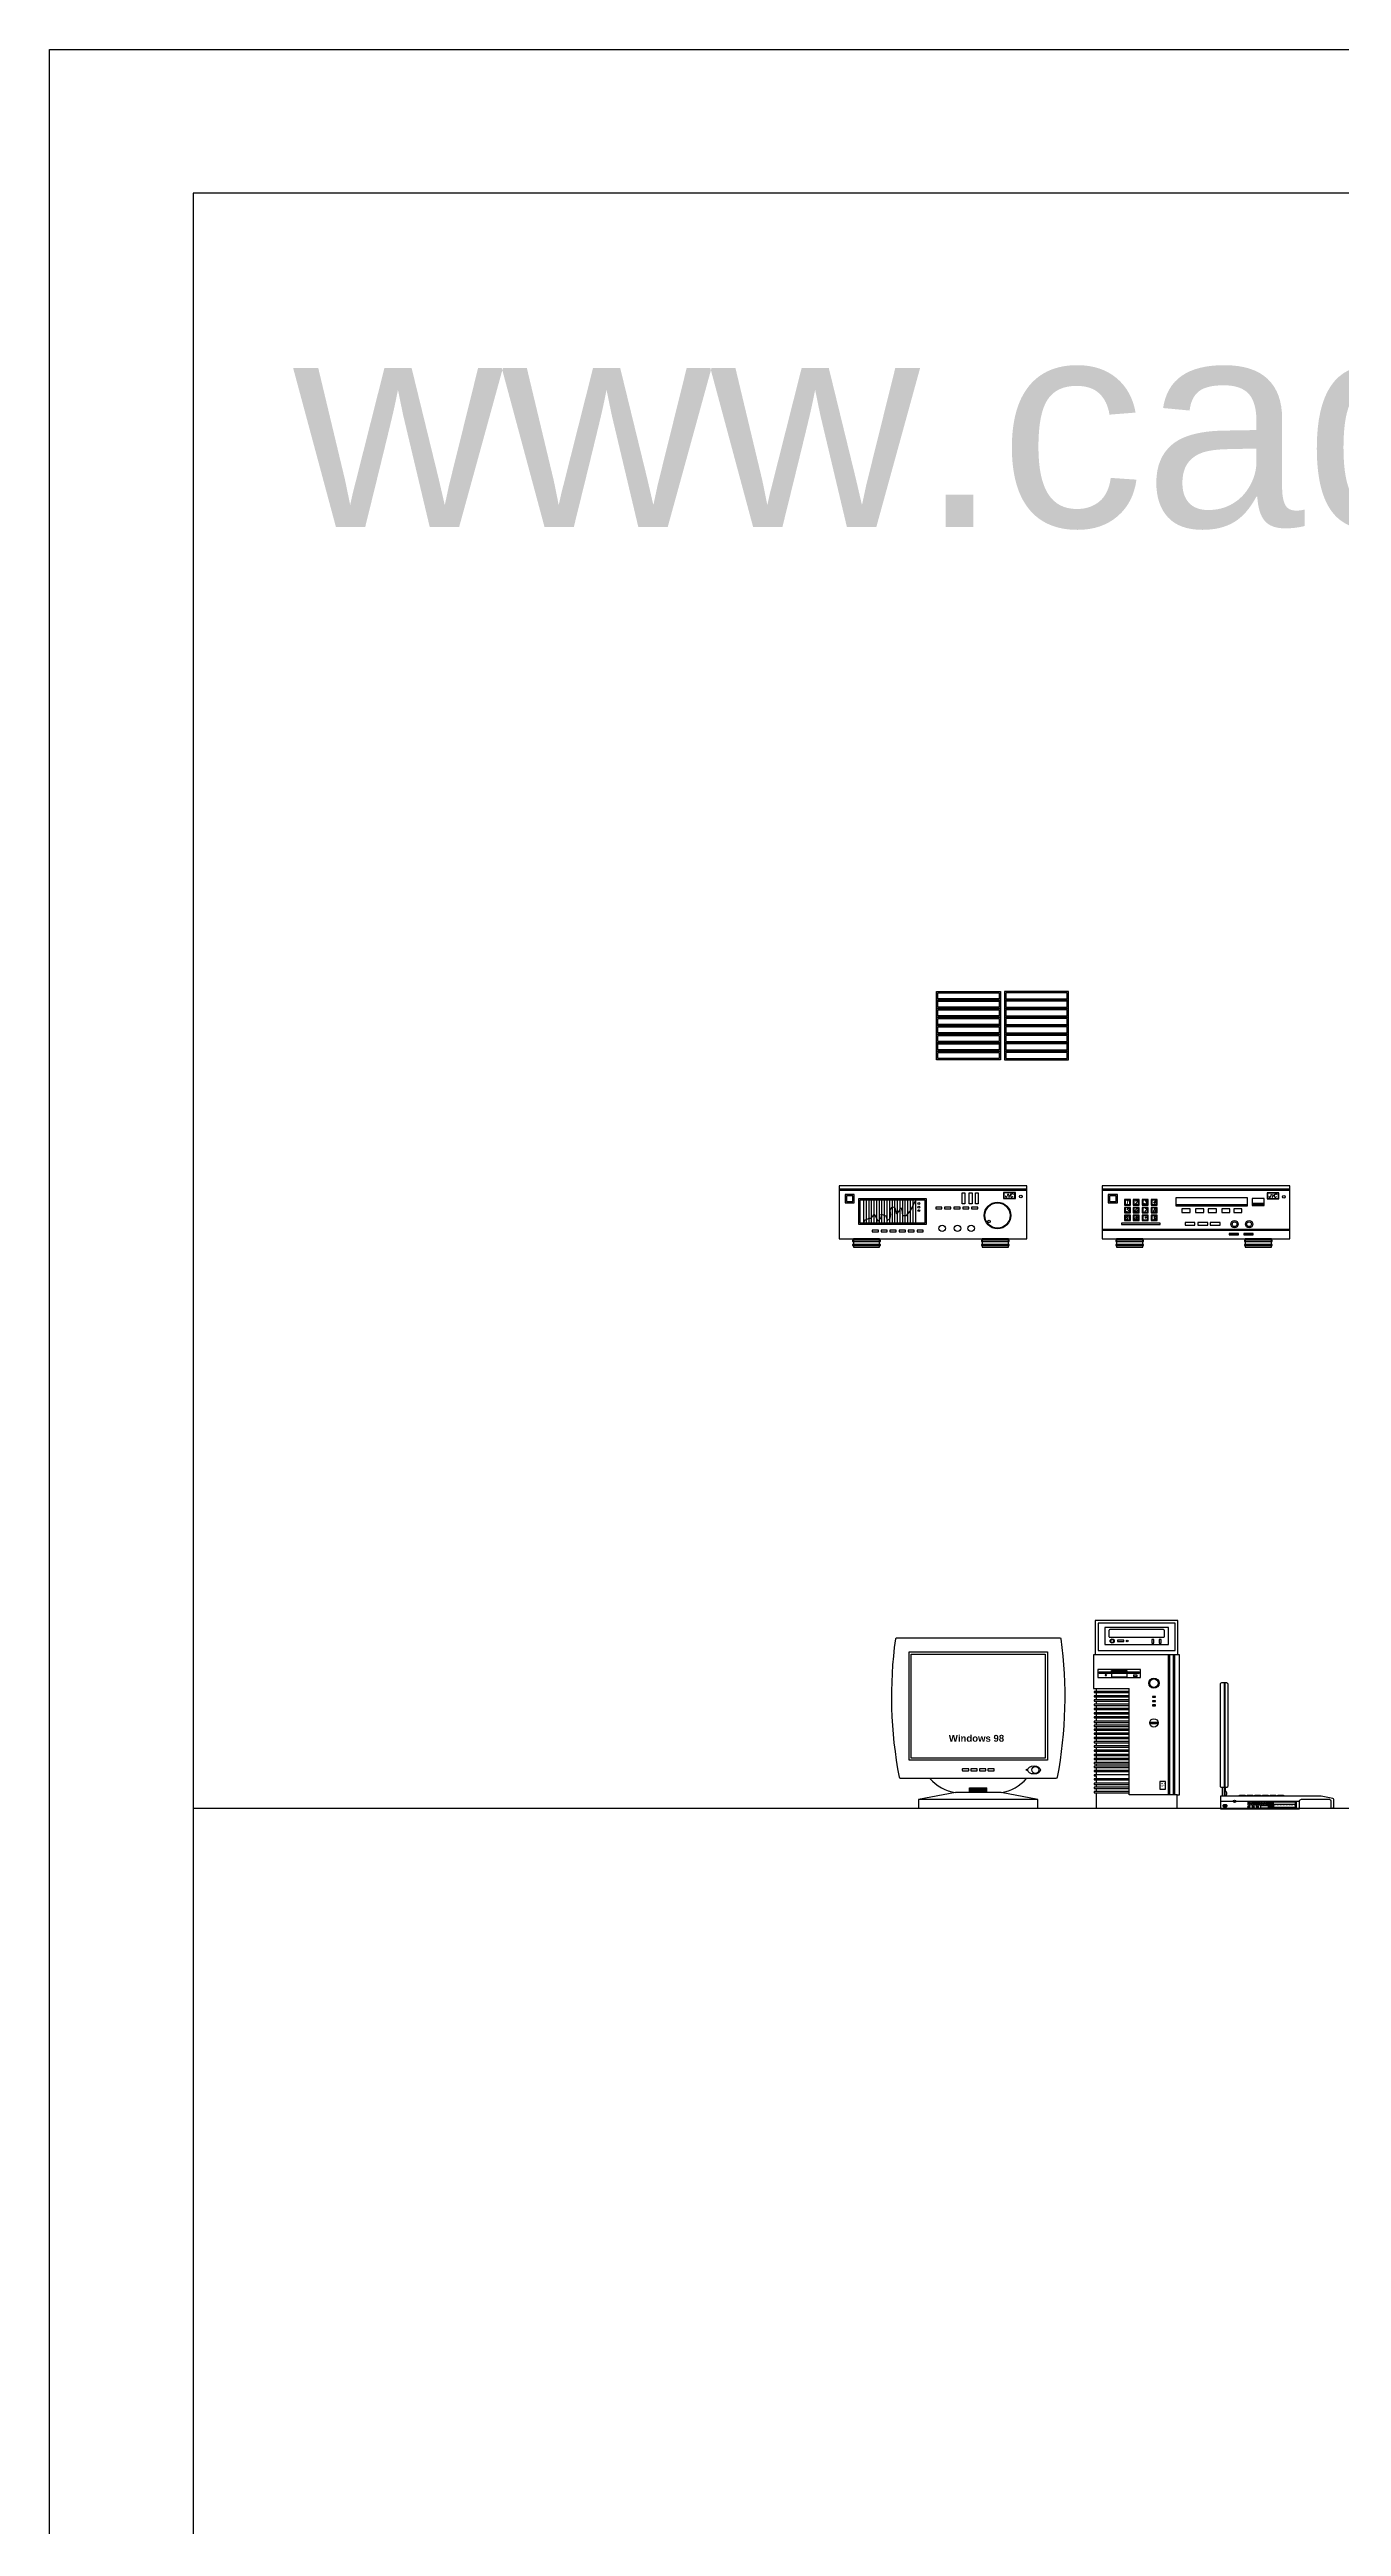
# Model space of a CAD drawing. Header units: inches. Extents: x 11.8 to 54.3, y 10.8 to 35.6.
# Drawn here: x 11.78 to 14.81, y 29.81 to 35.62 of the extents above; entities that cross this region are included whole.
import ezdxf
from ezdxf.enums import TextEntityAlignment as Align

# ---------------------------------------------------------------- set-up
doc = ezdxf.new("R2010")
doc.units = ezdxf.units.IN
doc.header["$MEASUREMENT"] = 0
for name, color, linetype in [('02', 2, 'Continuous'), ('1', 1, 'Continuous'), ('8', 8, 'Continuous'), ('kadrbm', 4, 'Continuous')]:
    doc.layers.add(name, color=color, linetype=linetype)
doc.styles.add('bmmm', font='swissel.ttf')
doc.styles.add('HT', font='swisseb.ttf')
doc.styles.add('SCRIPTC', font='scriptc_.ttf')
doc.styles.add('STYLE4', font='dutcheb.ttf')
pattern_1 = [(45, (-42.8725412, 33.9283161), (-0.000883883476, 0.000883883476), [])]

# ---------------------------------------------------------------- blocks, each defined once
blk = doc.blocks.new('kadrbm')
at = {"layer": 'kadrbm', "color": 4}
blk.add_lwpolyline([(0, 0), (0, 24.7972), (21, 24.7972), (21, 0), (0, 0)], close=True, dxfattribs=at)
blk.add_lwpolyline([(20.6631, 0.3257), (20.6631, 24.4603), (0.3369, 24.4603), (0.3369, 0.3257), (20.6631, 0.3257)], dxfattribs=at)
at = {"layer": 'kadrbm', "color": 211, "true_color": 0xf674fb, "style": 'bmmm'}
blk.add_text('www.cad-libraries.blogspot.com', height=0.485134, dxfattribs=at).set_placement((0.5726, 23.6772))

msp = doc.modelspace()

# ---------------------------------------------------------------- hatches: boundary and pattern name
at = {"layer": '8'}
h = msp.add_hatch(dxfattribs=at)
h.set_pattern_fill('ANSI31,_O', color=256, scale=0.015)
h.set_pattern_definition([(45, (-45.2951718, 33.4938913), (-0.001325825215, 0.001325825215), [])])
h.paths.add_polyline_path([(14.2701, 31.8212), (14.2701, 31.8177), (14.2407, 31.8177), (14.2407, 31.8137), (14.3347, 31.8137), (14.3347, 31.8177), (14.3054, 31.8177), (14.3054, 31.8212)])
h = msp.add_hatch(dxfattribs=at)
h.set_pattern_fill('ANSI31,_O', color=256, scale=0.015)
h.set_pattern_definition([(45, (-44.5869675, 33.4945814), (-0.001325825215, 0.001325825215), [])])
h.paths.add_polyline_path([(13.9775, 31.535), (13.9775, 31.5456), (13.937, 31.5456), (13.937, 31.535)])
h = msp.add_hatch(dxfattribs=at)
h.set_pattern_fill('ANSI31', color=256, scale=0.01, style=0)
h.set_pattern_definition(pattern_1)
edge = h.paths.add_edge_path()
edge.add_line((14.5332, 31.5014), (14.5388, 31.5014))
edge.add_arc((14.5388, 31.5034), 0.002, 270, 360)
edge.add_line((14.5408, 31.5034), (14.5408, 31.504))
edge.add_arc((14.5388, 31.504), 0.002, 0, 90)
edge.add_line((14.5388, 31.506), (14.5332, 31.506))
edge.add_arc((14.5332, 31.504), 0.002, 90, 180)
edge.add_line((14.5312, 31.504), (14.5312, 31.5034))
edge.add_arc((14.5332, 31.5034), 0.002, 180, 270)
h = msp.add_hatch(dxfattribs=at)
h.set_pattern_fill('ANSI31', color=256, scale=0.01, style=0)
h.set_pattern_definition(pattern_1)
h.paths.add_polyline_path([(14.557, 31.514, 1), (14.56, 31.514, 1)])
h = msp.add_hatch(dxfattribs=at)
h.set_pattern_fill('ANSI31', color=256, scale=0.01, style=0)
h.set_pattern_definition(pattern_1)
h.paths.add_polyline_path([(14.5936, 31.5008, 1), (14.5906, 31.5008, 1)])
h = msp.add_hatch(dxfattribs=at)
h.set_pattern_fill('ANSI31', color=256, scale=0.01, style=0)
h.set_pattern_definition(pattern_1)
h.paths.add_polyline_path([(14.6036, 31.5008, 1), (14.6006, 31.5008, 1)])
h = msp.add_hatch(dxfattribs=at)
h.set_pattern_fill('ANSI31', color=256, scale=0.01, style=0)
h.set_pattern_definition(pattern_1)
h.paths.add_polyline_path([(14.6136, 31.5008, 1), (14.6106, 31.5008, 1)])
h = msp.add_hatch(dxfattribs=at)
h.set_pattern_fill('ANSI31', color=256, scale=0.01, style=0)
h.set_pattern_definition(pattern_1)
h.paths.add_polyline_path([(14.6478, 31.4994), (14.703, 31.4994), (14.703, 31.5138), (14.6478, 31.5138)])
h.paths.add_polyline_path([(14.6497, 31.5053, 0.436572), (14.6507, 31.5063), (14.7001, 31.5063, 0.436572), (14.7011, 31.5053), (14.7011, 31.5014, 0.436572), (14.7001, 31.5004), (14.6507, 31.5004, 0.436572), (14.6497, 31.5014)], flags=16)
h.paths.add_polyline_path([(14.6497, 31.5079), (14.6497, 31.5118, 0.436572), (14.6507, 31.5128), (14.7001, 31.5128, 0.436572), (14.7011, 31.5118), (14.7011, 31.5079, 0.436572), (14.7001, 31.5069), (14.6507, 31.5069, 0.436572)], flags=16)

# ---------------------------------------------------------------- linework, layer by layer
at = {"layer": '02'}
for p, q in [((13.6304, 32.9508), (14.0712, 32.9508)), ((13.6305, 32.9577), (13.6305, 32.8341)), ((14.071, 32.9577), (13.6305, 32.9577)), ((14.071, 32.8341), (14.071, 32.9577)), ((14.2476, 32.9508), (14.6884, 32.9508)), ((14.6883, 32.9577), (14.2477, 32.9577)), ((14.2477, 32.9577), (14.2477, 32.8341)), ((14.6883, 32.8341), (14.6883, 32.9577)), ((13.6304, 32.9476), (14.0712, 32.9476)), ((13.6663, 32.9374), (13.6447, 32.9374)), ((13.6447, 32.9374), (13.6447, 32.918)), ((13.6447, 32.918), (13.6663, 32.918)), ((13.6632, 32.9344), (13.6477, 32.9344)), ((13.6477, 32.9344), (13.6477, 32.921)), ((13.6477, 32.921), (13.6632, 32.921)), ((13.6632, 32.921), (13.6632, 32.9344)), ((13.6663, 32.918), (13.6663, 32.9374)), ((13.6761, 32.9276), (13.6761, 32.8685)), ((13.836, 32.9276), (13.6761, 32.9276)), ((13.6792, 32.9245), (13.6792, 32.8715)), ((13.833, 32.9245), (13.6792, 32.9245)), ((13.688, 32.9245), (13.688, 32.8715)), ((13.6941, 32.9245), (13.6941, 32.8715)), ((13.7001, 32.9245), (13.7001, 32.8715)), ((13.7061, 32.8821), (13.7132, 32.8905)), ((13.7062, 32.9245), (13.7062, 32.8715)), ((13.7123, 32.9245), (13.7123, 32.8715)), ((13.7132, 32.8905), (13.7168, 32.8852)), ((13.7184, 32.9245), (13.7184, 32.8715)), ((13.7245, 32.9245), (13.7245, 32.8715)), ((13.7301, 32.8869), (13.7296, 32.8918)), ((13.7296, 32.8918), (13.7407, 32.8878)), ((13.7305, 32.9245), (13.7305, 32.8715)), ((13.7366, 32.9245), (13.7366, 32.8715)), ((13.7427, 32.9245), (13.7427, 32.8715)), ((13.7488, 32.9245), (13.7488, 32.8715)), ((13.7505, 32.8998), (13.7536, 32.9069)), ((13.7523, 32.8909), (13.7505, 32.8998)), ((13.7505, 32.8825), (13.7523, 32.8909)), ((13.7536, 32.9069), (13.7589, 32.9091)), ((13.7549, 32.9245), (13.7549, 32.8715)), ((13.7589, 32.9091), (13.7625, 32.9038)), ((13.7609, 32.9245), (13.7609, 32.8715)), ((13.7625, 32.9038), (13.7647, 32.8936)), ((13.7647, 32.8936), (13.7665, 32.8927)), ((13.7665, 32.8927), (13.7718, 32.8989)), ((13.767, 32.9245), (13.767, 32.8715)), ((13.7718, 32.8989), (13.7753, 32.9069)), ((13.7731, 32.9245), (13.7731, 32.8715)), ((13.7753, 32.9069), (13.7776, 32.9011)), ((13.7776, 32.9011), (13.7793, 32.8887)), ((13.7792, 32.9245), (13.7792, 32.8715)), ((13.7853, 32.9245), (13.7853, 32.8715)), ((13.7891, 32.8883), (13.7971, 32.8989)), ((13.7913, 32.9245), (13.7913, 32.8715)), ((13.7971, 32.8989), (13.802, 32.9073)), ((13.7974, 32.9245), (13.7974, 32.8715)), ((13.802, 32.9073), (13.8091, 32.9224)), ((13.8035, 32.9245), (13.8035, 32.8715)), ((13.8096, 32.9245), (13.8096, 32.8715)), ((13.833, 32.8715), (13.833, 32.9245)), ((13.836, 32.8685), (13.836, 32.9276)), ((13.8719, 32.908), (13.8574, 32.908)), ((13.8574, 32.908), (13.8574, 32.9044)), ((13.8574, 32.9044), (13.8719, 32.9044)), ((13.8719, 32.9044), (13.8719, 32.908)), ((13.8927, 32.908), (13.8782, 32.908)), ((13.8782, 32.908), (13.8782, 32.9044)), ((13.8782, 32.9044), (13.8927, 32.9044)), ((13.8927, 32.9044), (13.8927, 32.908)), ((13.9145, 32.908), (13.9, 32.908)), ((13.9, 32.908), (13.9, 32.9044)), ((13.9, 32.9044), (13.9145, 32.9044)), ((13.9145, 32.9044), (13.9145, 32.908)), ((13.9192, 32.9414), (13.9258, 32.9414)), ((13.9192, 32.9159), (13.9192, 32.9414)), ((13.9258, 32.9159), (13.9192, 32.9159)), ((13.9353, 32.908), (13.9208, 32.908)), ((13.9208, 32.908), (13.9208, 32.9044)), ((13.9208, 32.9044), (13.9353, 32.9044)), ((13.9258, 32.9414), (13.9258, 32.9159)), ((13.9353, 32.9044), (13.9353, 32.908)), ((13.9362, 32.9414), (13.9428, 32.9414)), ((13.9362, 32.9159), (13.9362, 32.9414)), ((13.9428, 32.9159), (13.9362, 32.9159)), ((13.9561, 32.908), (13.9416, 32.908)), ((13.9416, 32.908), (13.9416, 32.9044)), ((13.9416, 32.9044), (13.9561, 32.9044)), ((13.9428, 32.9414), (13.9428, 32.9159)), ((13.9504, 32.9414), (13.957, 32.9414)), ((13.9504, 32.9159), (13.9504, 32.9414)), ((13.957, 32.9159), (13.9504, 32.9159)), ((13.9561, 32.9044), (13.9561, 32.908)), ((13.957, 32.9414), (13.957, 32.9159)), ((14.0442, 32.9422), (14.0166, 32.9422)), ((14.0166, 32.9422), (14.0166, 32.9281)), ((14.0166, 32.9281), (14.0442, 32.9281)), ((14.043, 32.9415), (14.0175, 32.9415)), ((14.0175, 32.9415), (14.0175, 32.929)), ((14.0175, 32.929), (14.043, 32.929)), ((14.043, 32.929), (14.043, 32.9415)), ((14.0442, 32.9281), (14.0442, 32.9422)), ((14.2476, 32.9476), (14.6884, 32.9476)), ((14.2835, 32.9374), (14.2619, 32.9374)), ((14.2619, 32.9374), (14.2619, 32.918)), ((14.2619, 32.918), (14.2835, 32.918)), ((14.2805, 32.9344), (14.2649, 32.9344)), ((14.2649, 32.9344), (14.2649, 32.921)), ((14.2649, 32.921), (14.2805, 32.921)), ((14.2805, 32.921), (14.2805, 32.9344)), ((14.2835, 32.918), (14.2835, 32.9374)), ((14.314, 32.9257), (14.3001, 32.9257)), ((14.3001, 32.9257), (14.3001, 32.9129)), ((14.3001, 32.9129), (14.314, 32.9129)), ((14.314, 32.9076), (14.3001, 32.9076)), ((14.3001, 32.9076), (14.3001, 32.8948)), ((14.3001, 32.8948), (14.314, 32.8948)), ((14.3125, 32.9242), (14.3017, 32.9242)), ((14.3017, 32.9242), (14.3017, 32.9144)), ((14.3017, 32.9144), (14.3125, 32.9144)), ((14.3125, 32.9061), (14.3017, 32.9061)), ((14.3017, 32.9061), (14.3017, 32.8963)), ((14.3017, 32.8963), (14.3125, 32.8963)), ((14.3125, 32.9144), (14.3125, 32.9242)), ((14.3125, 32.8963), (14.3125, 32.9061)), ((14.314, 32.9129), (14.314, 32.9257)), ((14.314, 32.8948), (14.314, 32.9076)), ((14.3344, 32.9257), (14.3205, 32.9257)), ((14.3205, 32.9257), (14.3205, 32.9129)), ((14.3205, 32.9129), (14.3344, 32.9129)), ((14.3344, 32.9076), (14.3205, 32.9076)), ((14.3205, 32.9076), (14.3205, 32.8948)), ((14.3205, 32.8948), (14.3344, 32.8948)), ((14.3328, 32.9242), (14.322, 32.9242)), ((14.322, 32.9242), (14.322, 32.9144)), ((14.322, 32.9144), (14.3328, 32.9144)), ((14.3328, 32.9061), (14.322, 32.9061)), ((14.322, 32.9061), (14.322, 32.8963)), ((14.322, 32.8963), (14.3328, 32.8963)), ((14.3328, 32.9144), (14.3328, 32.9242)), ((14.3328, 32.8963), (14.3328, 32.9061)), ((14.3344, 32.9129), (14.3344, 32.9257)), ((14.3344, 32.8948), (14.3344, 32.9076)), ((14.3557, 32.9257), (14.3418, 32.9257)), ((14.3418, 32.9257), (14.3418, 32.9129)), ((14.3418, 32.9129), (14.3557, 32.9129)), ((14.3418, 32.9076), (14.3418, 32.8948)), ((14.3557, 32.9076), (14.3418, 32.9076)), ((14.3418, 32.8948), (14.3557, 32.8948)), ((14.3542, 32.9242), (14.3434, 32.9242)), ((14.3434, 32.9242), (14.3434, 32.9144)), ((14.3434, 32.9144), (14.3542, 32.9144)), ((14.3434, 32.9061), (14.3434, 32.8963)), ((14.3542, 32.9061), (14.3434, 32.9061)), ((14.3434, 32.8963), (14.3542, 32.8963)), ((14.3542, 32.9144), (14.3542, 32.9242)), ((14.3542, 32.8963), (14.3542, 32.9061)), ((14.3557, 32.9129), (14.3557, 32.9257)), ((14.3557, 32.8948), (14.3557, 32.9076)), ((14.3771, 32.9257), (14.3632, 32.9257)), ((14.3632, 32.9257), (14.3632, 32.9129)), ((14.3632, 32.9129), (14.3771, 32.9129)), ((14.3771, 32.9076), (14.3632, 32.9076)), ((14.3632, 32.9076), (14.3632, 32.8948)), ((14.3632, 32.8948), (14.3771, 32.8948)), ((14.3756, 32.9242), (14.3647, 32.9242)), ((14.3647, 32.9242), (14.3647, 32.9144)), ((14.3647, 32.9144), (14.3756, 32.9144)), ((14.3756, 32.9061), (14.3647, 32.9061)), ((14.3647, 32.9061), (14.3647, 32.8963)), ((14.3647, 32.8963), (14.3756, 32.8963)), ((14.3756, 32.9144), (14.3756, 32.9242)), ((14.3756, 32.8963), (14.3756, 32.9061)), ((14.3771, 32.9129), (14.3771, 32.9257)), ((14.3771, 32.8948), (14.3771, 32.9076)), ((14.5891, 32.9302), (14.421, 32.9302)), ((14.421, 32.9302), (14.421, 32.9109)), ((14.421, 32.9141), (14.5891, 32.9141)), ((14.421, 32.9109), (14.5891, 32.9109)), ((14.4544, 32.904), (14.4351, 32.904)), ((14.4351, 32.904), (14.4351, 32.8953)), ((14.4351, 32.8953), (14.4544, 32.8953)), ((14.4544, 32.8953), (14.4544, 32.904)), ((14.4861, 32.904), (14.4668, 32.904)), ((14.4668, 32.904), (14.4668, 32.8953)), ((14.4668, 32.8953), (14.4861, 32.8953)), ((14.4861, 32.8953), (14.4861, 32.904)), ((14.516, 32.904), (14.4967, 32.904)), ((14.4967, 32.904), (14.4967, 32.8953)), ((14.4967, 32.8953), (14.516, 32.8953)), ((14.516, 32.8953), (14.516, 32.904)), ((14.5477, 32.904), (14.5283, 32.904)), ((14.5283, 32.904), (14.5283, 32.8953)), ((14.5283, 32.8953), (14.5477, 32.8953)), ((14.5477, 32.8953), (14.5477, 32.904)), ((14.5758, 32.904), (14.5565, 32.904)), ((14.5565, 32.904), (14.5565, 32.8953)), ((14.5565, 32.8953), (14.5758, 32.8953)), ((14.5758, 32.8953), (14.5758, 32.904)), ((14.5891, 32.9109), (14.5891, 32.9302)), ((14.6276, 32.928), (14.5998, 32.928)), ((14.5998, 32.928), (14.5998, 32.912)), ((14.5998, 32.9174), (14.6276, 32.9174)), ((14.5998, 32.9152), (14.6276, 32.9152)), ((14.5998, 32.912), (14.6276, 32.912)), ((14.6276, 32.912), (14.6276, 32.928)), ((14.6624, 32.9415), (14.6349, 32.9415)), ((14.6349, 32.9415), (14.6349, 32.9273)), ((14.6349, 32.9273), (14.6624, 32.9273)), ((14.6613, 32.9408), (14.6358, 32.9408)), ((14.6358, 32.9408), (14.6358, 32.9282)), ((14.6358, 32.9282), (14.6613, 32.9282)), ((14.6613, 32.9282), (14.6613, 32.9408)), ((14.6624, 32.9273), (14.6624, 32.9415)), ((13.6305, 32.8341), (14.071, 32.8341)), ((13.7258, 32.8341), (13.6644, 32.8341)), ((13.6644, 32.8341), (13.6644, 32.8142)), ((13.6761, 32.8685), (13.836, 32.8685)), ((13.6792, 32.8715), (13.833, 32.8715)), ((13.688, 32.8715), (13.6919, 32.8785)), ((13.6919, 32.8785), (13.7017, 32.8825)), ((13.7017, 32.8825), (13.7061, 32.8821)), ((13.7229, 32.8537), (13.7084, 32.8537)), ((13.7084, 32.8537), (13.7084, 32.85)), ((13.7084, 32.85), (13.7229, 32.85)), ((13.7168, 32.8852), (13.7212, 32.8754)), ((13.7212, 32.8754), (13.7283, 32.8821)), ((13.7229, 32.85), (13.7229, 32.8537)), ((13.7258, 32.8142), (13.7258, 32.8341)), ((13.7283, 32.8821), (13.7301, 32.8869)), ((13.7437, 32.8537), (13.7293, 32.8537)), ((13.7293, 32.8537), (13.7293, 32.85)), ((13.7293, 32.85), (13.7437, 32.85)), ((13.7407, 32.8878), (13.743, 32.8803)), ((13.7425, 32.8754), (13.7505, 32.8825)), ((13.743, 32.8803), (13.7425, 32.8754)), ((13.7437, 32.85), (13.7437, 32.8537)), ((13.7646, 32.8537), (13.7501, 32.8537)), ((13.7501, 32.8537), (13.7501, 32.85)), ((13.7501, 32.85), (13.7646, 32.85)), ((13.7646, 32.85), (13.7646, 32.8537)), ((13.7863, 32.8537), (13.7718, 32.8537)), ((13.7718, 32.8537), (13.7718, 32.85)), ((13.7718, 32.85), (13.7863, 32.85)), ((13.7793, 32.8887), (13.7891, 32.8883)), ((13.7863, 32.85), (13.7863, 32.8537)), ((13.8071, 32.8537), (13.7927, 32.8537)), ((13.7927, 32.8537), (13.7927, 32.85)), ((13.7927, 32.85), (13.8071, 32.85)), ((13.8071, 32.85), (13.8071, 32.8537)), ((13.828, 32.8537), (13.8135, 32.8537)), ((13.8135, 32.8537), (13.8135, 32.85)), ((13.8135, 32.85), (13.828, 32.85)), ((13.828, 32.85), (13.828, 32.8537)), ((14.0278, 32.8341), (13.9664, 32.8341)), ((13.9664, 32.8341), (13.9664, 32.8142)), ((14.0278, 32.8142), (14.0278, 32.8341)), ((14.2474, 32.8562), (14.6882, 32.8562)), ((14.2474, 32.8538), (14.6882, 32.8538)), ((14.2477, 32.8341), (14.6883, 32.8341)), ((14.2816, 32.8341), (14.2816, 32.8142)), ((14.343, 32.8341), (14.2816, 32.8341)), ((14.2932, 32.8704), (14.2932, 32.8672)), ((14.3839, 32.8704), (14.2932, 32.8704)), ((14.2932, 32.8672), (14.3839, 32.8672)), ((14.314, 32.8894), (14.3001, 32.8894)), ((14.3001, 32.8894), (14.3001, 32.8766)), ((14.3001, 32.8766), (14.314, 32.8766)), ((14.3125, 32.8879), (14.3017, 32.8879)), ((14.3017, 32.8879), (14.3017, 32.8781)), ((14.3017, 32.8781), (14.3125, 32.8781)), ((14.3125, 32.8781), (14.3125, 32.8879)), ((14.314, 32.8766), (14.314, 32.8894)), ((14.3344, 32.8894), (14.3205, 32.8894)), ((14.3205, 32.8894), (14.3205, 32.8766)), ((14.3205, 32.8766), (14.3344, 32.8766)), ((14.3328, 32.8879), (14.322, 32.8879)), ((14.322, 32.8879), (14.322, 32.8781)), ((14.322, 32.8781), (14.3328, 32.8781)), ((14.3328, 32.8781), (14.3328, 32.8879)), ((14.3344, 32.8766), (14.3344, 32.8894)), ((14.3418, 32.8894), (14.3418, 32.8766)), ((14.3557, 32.8894), (14.3418, 32.8894)), ((14.3418, 32.8766), (14.3557, 32.8766)), ((14.343, 32.8142), (14.343, 32.8341)), ((14.3434, 32.8879), (14.3434, 32.8781)), ((14.3542, 32.8879), (14.3434, 32.8879)), ((14.3434, 32.8781), (14.3542, 32.8781)), ((14.3542, 32.8781), (14.3542, 32.8879)), ((14.3557, 32.8766), (14.3557, 32.8894)), ((14.3771, 32.8894), (14.3632, 32.8894)), ((14.3632, 32.8894), (14.3632, 32.8766)), ((14.3632, 32.8766), (14.3771, 32.8766)), ((14.3756, 32.8879), (14.3647, 32.8879)), ((14.3647, 32.8879), (14.3647, 32.8781)), ((14.3647, 32.8781), (14.3756, 32.8781)), ((14.3756, 32.8781), (14.3756, 32.8879)), ((14.3771, 32.8766), (14.3771, 32.8894)), ((14.3839, 32.8672), (14.3839, 32.8704)), ((14.4654, 32.8717), (14.4424, 32.8717)), ((14.4424, 32.8717), (14.4424, 32.8657)), ((14.4424, 32.8657), (14.4654, 32.8657)), ((14.4654, 32.8657), (14.4654, 32.8717)), ((14.4956, 32.8717), (14.4726, 32.8717)), ((14.4726, 32.8717), (14.4726, 32.8657)), ((14.4726, 32.8657), (14.4956, 32.8657)), ((14.4956, 32.8657), (14.4956, 32.8717)), ((14.5245, 32.8717), (14.5016, 32.8717)), ((14.5016, 32.8717), (14.5016, 32.8657)), ((14.5016, 32.8657), (14.5245, 32.8657)), ((14.5245, 32.8657), (14.5245, 32.8717)), ((14.5677, 32.8462), (14.546, 32.8462)), ((14.546, 32.8462), (14.546, 32.8431)), ((14.546, 32.8431), (14.5677, 32.8431)), ((14.5478, 32.8462), (14.5478, 32.8431)), ((14.5506, 32.8462), (14.5506, 32.8431)), ((14.5534, 32.8462), (14.5534, 32.8431)), ((14.5558, 32.8462), (14.5558, 32.8431)), ((14.5586, 32.8462), (14.5586, 32.8431)), ((14.5614, 32.8462), (14.5614, 32.8431)), ((14.5639, 32.8462), (14.5639, 32.8431)), ((14.566, 32.8462), (14.566, 32.8431)), ((14.5677, 32.8431), (14.5677, 32.8462)), ((14.6021, 32.8462), (14.5803, 32.8462)), ((14.5803, 32.8462), (14.5803, 32.8431)), ((14.5803, 32.8431), (14.6021, 32.8431)), ((14.5821, 32.8462), (14.5821, 32.8431)), ((14.5836, 32.8341), (14.5836, 32.8142)), ((14.645, 32.8341), (14.5836, 32.8341)), ((14.5849, 32.8462), (14.5849, 32.8431)), ((14.5877, 32.8462), (14.5877, 32.8431)), ((14.5902, 32.8462), (14.5902, 32.8431)), ((14.593, 32.8462), (14.593, 32.8431)), ((14.5958, 32.8462), (14.5958, 32.8431)), ((14.5982, 32.8462), (14.5982, 32.8431)), ((14.6003, 32.8462), (14.6003, 32.8431)), ((14.6021, 32.8431), (14.6021, 32.8462)), ((14.645, 32.8142), (14.645, 32.8341)), ((13.6625, 32.8303), (13.6625, 32.8274)), ((13.7276, 32.8303), (13.6625, 32.8303)), ((13.6625, 32.8274), (13.7276, 32.8274)), ((13.6625, 32.8208), (13.6625, 32.818)), ((13.7276, 32.8208), (13.6625, 32.8208)), ((13.6625, 32.818), (13.7276, 32.818)), ((13.6644, 32.8142), (13.7258, 32.8142)), ((13.7276, 32.8274), (13.7276, 32.8303)), ((13.7276, 32.818), (13.7276, 32.8208)), ((14.0297, 32.8303), (13.9645, 32.8303)), ((13.9645, 32.8303), (13.9645, 32.8274)), ((13.9645, 32.8274), (14.0297, 32.8274)), ((14.0297, 32.8208), (13.9645, 32.8208)), ((13.9645, 32.8208), (13.9645, 32.818)), ((13.9645, 32.818), (14.0297, 32.818)), ((13.9664, 32.8142), (14.0278, 32.8142)), ((14.0297, 32.8274), (14.0297, 32.8303)), ((14.0297, 32.818), (14.0297, 32.8208)), ((14.3449, 32.8303), (14.2797, 32.8303)), ((14.2797, 32.8303), (14.2797, 32.8274)), ((14.2797, 32.8274), (14.3449, 32.8274)), ((14.3449, 32.8208), (14.2797, 32.8208)), ((14.2797, 32.8208), (14.2797, 32.818)), ((14.2797, 32.818), (14.3449, 32.818)), ((14.2816, 32.8142), (14.343, 32.8142)), ((14.3449, 32.8274), (14.3449, 32.8303)), ((14.3449, 32.818), (14.3449, 32.8208)), ((14.6469, 32.8303), (14.5817, 32.8303)), ((14.5817, 32.8303), (14.5817, 32.8274)), ((14.5817, 32.8274), (14.6469, 32.8274)), ((14.6469, 32.8208), (14.5817, 32.8208)), ((14.5817, 32.8208), (14.5817, 32.818)), ((14.5817, 32.818), (14.6469, 32.818)), ((14.5836, 32.8142), (14.645, 32.8142)), ((14.6469, 32.8274), (14.6469, 32.8303)), ((14.6469, 32.818), (14.6469, 32.8208)), ((14.2538, 31.9219), (14.2538, 31.8819)), ((14.4038, 31.9219), (14.2538, 31.9219)), ((14.4038, 31.8819), (14.4038, 31.9219)), ((14.425, 31.8575), (14.2318, 31.8575)), ((14.2538, 31.8819), (14.4038, 31.8819)), ((14.3377, 31.8232), (14.2377, 31.8232)), ((14.2377, 31.8232), (14.2377, 31.8043)), ((14.2377, 31.8043), (14.3377, 31.8043)), ((14.2701, 31.8137), (14.2701, 31.8057)), ((14.3054, 31.8057), (14.2701, 31.8057)), ((14.3054, 31.8137), (14.3054, 31.8057)), ((14.3377, 31.8043), (14.3377, 31.8232)), ((14.5344, 31.7925), (14.5344, 31.5465)), ((14.5354, 31.7925), (14.5354, 31.5465)), ((14.0973, 31.5183), (13.8173, 31.5183)), ((14.0107, 31.535), (13.9038, 31.535)), ((13.937, 31.5456), (13.9775, 31.5456)), ((13.937, 31.535), (13.937, 31.5456)), ((13.9775, 31.535), (13.9775, 31.5456)), ((14.2458, 31.498), (14.2458, 31.498)), ((14.3057, 31.498), (14.3058, 31.498)), ((14.5555, 31.5138), (14.5254, 31.5138)), ((14.5294, 31.5465), (14.5294, 31.5265)), ((14.5344, 31.5465), (14.5344, 31.5265)), ((14.5354, 31.5465), (14.5354, 31.5265)), ((14.7106, 31.5138), (14.5615, 31.5138)), ((14.6373, 31.5101), (14.5893, 31.5101)), ((14.6373, 31.5091), (14.5893, 31.5091)), ((14.5933, 31.5101), (14.5933, 31.5138)), ((14.5933, 31.5091), (14.5933, 31.5055)), ((14.5938, 31.5101), (14.5938, 31.5138)), ((14.5938, 31.5091), (14.5938, 31.5055)), ((14.5973, 31.5101), (14.5973, 31.5138)), ((14.5973, 31.5091), (14.5973, 31.5055)), ((14.5978, 31.5101), (14.5978, 31.5138)), ((14.5978, 31.5091), (14.5978, 31.5055)), ((14.6013, 31.5101), (14.6013, 31.5138)), ((14.6013, 31.5091), (14.6013, 31.5055)), ((14.6018, 31.5101), (14.6018, 31.5138)), ((14.6018, 31.5091), (14.6018, 31.5055)), ((14.6053, 31.5101), (14.6053, 31.5138)), ((14.6053, 31.5091), (14.6053, 31.5055)), ((14.6058, 31.5101), (14.6058, 31.5138)), ((14.6058, 31.5091), (14.6058, 31.5055)), ((14.6093, 31.5101), (14.6093, 31.5138)), ((14.6093, 31.5101), (14.6093, 31.5138)), ((14.6093, 31.5091), (14.6093, 31.5055)), ((14.6093, 31.5091), (14.6093, 31.5055)), ((14.6098, 31.5101), (14.6098, 31.5138)), ((14.6098, 31.5101), (14.6098, 31.5138)), ((14.6098, 31.5091), (14.6098, 31.5055)), ((14.6098, 31.5091), (14.6098, 31.5055)), ((14.6133, 31.5101), (14.6133, 31.5138)), ((14.6133, 31.5091), (14.6133, 31.5055)), ((14.6138, 31.5101), (14.6138, 31.5138)), ((14.6138, 31.5091), (14.6138, 31.5055)), ((14.6173, 31.5101), (14.6173, 31.5138)), ((14.6173, 31.5091), (14.6173, 31.5055)), ((14.6178, 31.5101), (14.6178, 31.5138)), ((14.6178, 31.5091), (14.6178, 31.5055)), ((14.6213, 31.5101), (14.6213, 31.5138)), ((14.6213, 31.5091), (14.6213, 31.5055)), ((14.6218, 31.5101), (14.6218, 31.5138)), ((14.6218, 31.5091), (14.6218, 31.5055)), ((14.6253, 31.5101), (14.6253, 31.5138)), ((14.6253, 31.5091), (14.6253, 31.5055)), ((14.6258, 31.5101), (14.6258, 31.5138)), ((14.6258, 31.5091), (14.6258, 31.5055)), ((14.6293, 31.5101), (14.6293, 31.5138)), ((14.6293, 31.5091), (14.6293, 31.5055)), ((14.6298, 31.5101), (14.6298, 31.5138)), ((14.6298, 31.5091), (14.6298, 31.5055)), ((14.6333, 31.5101), (14.6333, 31.5138)), ((14.6333, 31.5091), (14.6333, 31.5055)), ((14.6338, 31.5101), (14.6338, 31.5138)), ((14.6338, 31.5091), (14.6338, 31.5055))]:
    msp.add_line(p, q, dxfattribs=at)
for points in [[(14.0092, 33.3939), (13.8592, 33.3939), (13.8592, 33.4139), (14.0092, 33.4139)], [(14.0186, 33.3939), (14.1686, 33.3939), (14.1686, 33.4139), (14.0186, 33.4139)], [(14.0092, 33.3739), (13.8592, 33.3739), (13.8592, 33.3939), (14.0092, 33.3939)], [(14.0092, 33.3539), (13.8592, 33.3539), (13.8592, 33.3739), (14.0092, 33.3739)], [(14.0062, 33.3969), (13.8622, 33.3969), (13.8622, 33.4109), (14.0062, 33.4109)], [(14.0062, 33.3769), (13.8622, 33.3769), (13.8622, 33.3909), (14.0062, 33.3909)], [(14.0062, 33.3569), (13.8622, 33.3569), (13.8622, 33.3709), (14.0062, 33.3709)], [(14.0186, 33.3739), (14.1686, 33.3739), (14.1686, 33.3939), (14.0186, 33.3939)], [(14.0186, 33.3539), (14.1686, 33.3539), (14.1686, 33.3739), (14.0186, 33.3739)], [(14.0216, 33.3969), (14.1656, 33.3969), (14.1656, 33.4109), (14.0216, 33.4109)], [(14.0216, 33.3769), (14.1656, 33.3769), (14.1656, 33.3909), (14.0216, 33.3909)], [(14.0216, 33.3569), (14.1656, 33.3569), (14.1656, 33.3709), (14.0216, 33.3709)], [(14.0092, 33.3339), (13.8592, 33.3339), (13.8592, 33.3539), (14.0092, 33.3539)], [(14.0092, 33.3139), (13.8592, 33.3139), (13.8592, 33.3339), (14.0092, 33.3339)], [(14.0092, 33.2939), (13.8592, 33.2939), (13.8592, 33.3139), (14.0092, 33.3139)], [(14.0062, 33.3369), (13.8622, 33.3369), (13.8622, 33.3509), (14.0062, 33.3509)], [(14.0062, 33.3169), (13.8622, 33.3169), (13.8622, 33.3309), (14.0062, 33.3309)], [(14.0062, 33.2969), (13.8622, 33.2969), (13.8622, 33.3109), (14.0062, 33.3109)], [(14.0186, 33.3339), (14.1686, 33.3339), (14.1686, 33.3539), (14.0186, 33.3539)], [(14.0186, 33.3139), (14.1686, 33.3139), (14.1686, 33.3339), (14.0186, 33.3339)], [(14.0186, 33.2939), (14.1686, 33.2939), (14.1686, 33.3139), (14.0186, 33.3139)], [(14.0216, 33.3369), (14.1656, 33.3369), (14.1656, 33.3509), (14.0216, 33.3509)], [(14.0216, 33.3169), (14.1656, 33.3169), (14.1656, 33.3309), (14.0216, 33.3309)], [(14.0216, 33.2969), (14.1656, 33.2969), (14.1656, 33.3109), (14.0216, 33.3109)], [(14.0092, 33.2739), (13.8592, 33.2739), (13.8592, 33.2939), (14.0092, 33.2939)], [(14.0092, 33.2539), (13.8592, 33.2539), (13.8592, 33.2739), (14.0092, 33.2739)], [(14.0062, 33.2769), (13.8622, 33.2769), (13.8622, 33.2909), (14.0062, 33.2909)], [(14.0062, 33.2569), (13.8622, 33.2569), (13.8622, 33.2709), (14.0062, 33.2709)], [(14.0186, 33.2739), (14.1686, 33.2739), (14.1686, 33.2939), (14.0186, 33.2939)], [(14.0186, 33.2539), (14.1686, 33.2539), (14.1686, 33.2739), (14.0186, 33.2739)], [(14.0216, 33.2769), (14.1656, 33.2769), (14.1656, 33.2909), (14.0216, 33.2909)], [(14.0216, 33.2569), (14.1656, 33.2569), (14.1656, 33.2709), (14.0216, 33.2709)], [(14.4191, 31.9319), (14.2385, 31.9319), (14.2385, 31.8681), (14.4191, 31.8681)], [(13.7951, 31.8646), (14.1194, 31.8646), (14.1194, 31.6106), (13.7951, 31.6106)], [(13.8001, 31.8596), (14.1144, 31.8596), (14.1144, 31.6156), (13.8001, 31.6156)], [(14.2835, 31.8889), (14.2985, 31.8889), (14.2985, 31.8919), (14.2835, 31.8919)], [(14.3644, 31.8849), (14.3689, 31.8849), (14.3689, 31.8938), (14.3644, 31.8938)], [(14.3816, 31.8849), (14.3861, 31.8849), (14.3861, 31.8938), (14.3816, 31.8938)], [(14.3054, 31.8177), (14.3347, 31.8177), (14.3347, 31.8137), (14.2407, 31.8137), (14.2407, 31.8177), (14.2701, 31.8177), (14.2701, 31.8212), (14.3054, 31.8212)], [(14.2551, 31.8094), (14.2581, 31.8094), (14.2581, 31.8106), (14.2551, 31.8106)], [(14.3214, 31.8067), (14.33, 31.8067), (14.33, 31.8102), (14.3214, 31.8102)], [(14.3656, 31.7581), (14.3733, 31.7581), (14.3733, 31.7602), (14.3656, 31.7602)], [(14.3656, 31.7481), (14.3733, 31.7481), (14.3733, 31.7502), (14.3656, 31.7502)], [(14.3656, 31.7381), (14.3733, 31.7381), (14.3733, 31.7402), (14.3656, 31.7402)], [(14.3963, 31.5609), (14.3831, 31.5609), (14.3831, 31.5429), (14.3963, 31.5429)], [(14.6373, 31.5138), (14.5893, 31.5138), (14.5893, 31.5055), (14.6373, 31.5055)], [(14.6372, 31.4979), (14.6205, 31.4979), (14.6205, 31.504), (14.6372, 31.504)], [(14.6455, 31.4994), (14.6396, 31.4994), (14.6396, 31.5138), (14.6455, 31.5138)], [(14.6408, 31.5072), (14.6442, 31.5072), (14.6442, 31.5124), (14.6408, 31.5124)], [(14.6408, 31.5007), (14.6442, 31.5007), (14.6442, 31.5058), (14.6408, 31.5058)], [(14.6478, 31.5138), (14.703, 31.5138), (14.703, 31.4994), (14.6478, 31.4994)]]:
    msp.add_lwpolyline(points, close=True, dxfattribs=at)
for points in [[(14.234, 31.5341), (14.234, 31.498), (14.424, 31.498), (14.424, 31.5295), (14.429, 31.5295), (14.429, 31.8575), (14.425, 31.8575), (14.425, 31.938), (14.2318, 31.938), (14.2318, 31.8575), (14.2278, 31.8575), (14.2278, 31.7787), (14.3115, 31.7787)], [(14.4026, 31.8575), (14.4026, 31.5295)], [(14.4067, 31.5295), (14.4067, 31.8575)], [(14.4141, 31.8575), (14.4141, 31.5295)], [(14.4182, 31.5295), (14.4182, 31.8575)], [(14.234, 31.7719), (14.2291, 31.7719), (14.2291, 31.7691), (14.234, 31.7691)], [(14.3115, 31.7719), (14.2291, 31.7719), (14.2291, 31.7691), (14.3115, 31.7691)], [(14.234, 31.7616), (14.2291, 31.7616), (14.2291, 31.7589), (14.234, 31.7589)], [(14.3115, 31.7616), (14.2291, 31.7616), (14.2291, 31.7589), (14.3115, 31.7589)], [(14.234, 31.752), (14.2291, 31.752), (14.2291, 31.7493), (14.234, 31.7493)], [(14.3115, 31.752), (14.2291, 31.752), (14.2291, 31.7493), (14.3115, 31.7493)], [(14.234, 31.7418), (14.2291, 31.7418), (14.2291, 31.7391), (14.234, 31.7391)], [(14.3115, 31.7418), (14.2291, 31.7418), (14.2291, 31.7391), (14.3115, 31.7391)], [(14.234, 31.7322), (14.2291, 31.7322), (14.2291, 31.7295), (14.234, 31.7295)], [(14.3115, 31.7322), (14.2291, 31.7322), (14.2291, 31.7295), (14.3115, 31.7295)], [(14.234, 31.7787), (14.234, 31.7719)], [(14.234, 31.7691), (14.234, 31.7616)], [(14.234, 31.7589), (14.234, 31.752)], [(14.234, 31.7493), (14.234, 31.7418)], [(14.234, 31.7391), (14.234, 31.7322)], [(14.234, 31.7295), (14.234, 31.722)], [(14.424, 31.5295), (14.3115, 31.5295), (14.3115, 31.7787)], [(14.234, 31.722), (14.2291, 31.722), (14.2291, 31.7193), (14.234, 31.7193)], [(14.3115, 31.722), (14.2291, 31.722), (14.2291, 31.7193), (14.3115, 31.7193)], [(14.234, 31.7124), (14.2291, 31.7124), (14.2291, 31.7097), (14.234, 31.7097)], [(14.3115, 31.7124), (14.2291, 31.7124), (14.2291, 31.7097), (14.3115, 31.7097)], [(14.234, 31.7022), (14.2291, 31.7022), (14.2291, 31.6994), (14.234, 31.6994)], [(14.3115, 31.7022), (14.2291, 31.7022), (14.2291, 31.6994), (14.3115, 31.6994)], [(14.234, 31.6926), (14.2291, 31.6926), (14.2291, 31.6899), (14.234, 31.6899)], [(14.3115, 31.6926), (14.2291, 31.6926), (14.2291, 31.6899), (14.3115, 31.6899)], [(14.234, 31.6837), (14.2291, 31.6837), (14.2291, 31.681), (14.234, 31.681)], [(14.3115, 31.6837), (14.2291, 31.6837), (14.2291, 31.681), (14.3115, 31.681)], [(14.234, 31.6742), (14.2291, 31.6742), (14.2291, 31.6714), (14.234, 31.6714)], [(14.3115, 31.6742), (14.2291, 31.6742), (14.2291, 31.6714), (14.3115, 31.6714)], [(14.234, 31.7193), (14.234, 31.7124)], [(14.234, 31.7097), (14.234, 31.7022)], [(14.234, 31.6994), (14.234, 31.6926)], [(14.234, 31.6899), (14.234, 31.6837)], [(14.234, 31.681), (14.234, 31.6742)], [(14.234, 31.6714), (14.234, 31.6639)], [(14.234, 31.6639), (14.2291, 31.6639), (14.2291, 31.6612), (14.234, 31.6612)], [(14.3115, 31.6639), (14.2291, 31.6639), (14.2291, 31.6612), (14.3115, 31.6612)], [(14.234, 31.6543), (14.2291, 31.6543), (14.2291, 31.6516), (14.234, 31.6516)], [(14.3115, 31.6543), (14.2291, 31.6543), (14.2291, 31.6516), (14.3115, 31.6516)], [(14.234, 31.6441), (14.2291, 31.6441), (14.2291, 31.6414), (14.234, 31.6414)], [(14.3115, 31.6441), (14.2291, 31.6441), (14.2291, 31.6414), (14.3115, 31.6414)], [(14.234, 31.6345), (14.2291, 31.6345), (14.2291, 31.6318), (14.234, 31.6318)], [(14.3115, 31.6345), (14.2291, 31.6345), (14.2291, 31.6318), (14.3115, 31.6318)], [(14.234, 31.6243), (14.2291, 31.6243), (14.2291, 31.6216), (14.234, 31.6216)], [(14.3115, 31.6243), (14.2291, 31.6243), (14.2291, 31.6216), (14.3115, 31.6216)], [(14.234, 31.6147), (14.2291, 31.6147), (14.2291, 31.612), (14.234, 31.612)], [(14.3115, 31.6147), (14.2291, 31.6147), (14.2291, 31.612), (14.3115, 31.612)], [(14.234, 31.6612), (14.234, 31.6543)], [(14.234, 31.6516), (14.234, 31.6441)], [(14.234, 31.6414), (14.234, 31.6345)], [(14.234, 31.6318), (14.234, 31.6243)], [(14.234, 31.6216), (14.234, 31.6147)], [(14.234, 31.612), (14.234, 31.6052)], [(14.234, 31.6052), (14.2291, 31.6052), (14.2291, 31.6024), (14.234, 31.6024)], [(14.3115, 31.6052), (14.2291, 31.6052), (14.2291, 31.6024), (14.3115, 31.6024)], [(14.234, 31.5963), (14.2291, 31.5963), (14.2291, 31.5936), (14.234, 31.5936)], [(14.3115, 31.5963), (14.2291, 31.5963), (14.2291, 31.5936), (14.3115, 31.5936)], [(14.234, 31.5867), (14.2291, 31.5867), (14.2291, 31.584), (14.234, 31.584)], [(14.3115, 31.5867), (14.2291, 31.5867), (14.2291, 31.584), (14.3115, 31.584)], [(14.234, 31.5765), (14.2291, 31.5765), (14.2291, 31.5737), (14.234, 31.5737)], [(14.3115, 31.5765), (14.2291, 31.5765), (14.2291, 31.5737), (14.234, 31.5737)], [(14.234, 31.5669), (14.2291, 31.5669), (14.2291, 31.5642), (14.234, 31.5642)], [(14.3115, 31.5669), (14.2291, 31.5669), (14.2291, 31.5642), (14.3115, 31.5642)], [(14.234, 31.5567), (14.2291, 31.5567), (14.2291, 31.5539), (14.234, 31.5539)], [(14.3115, 31.5567), (14.2291, 31.5567), (14.2291, 31.5539), (14.3115, 31.5539)], [(14.234, 31.6024), (14.234, 31.5963)], [(14.234, 31.5936), (14.234, 31.5867)], [(14.234, 31.584), (14.234, 31.5765)], [(14.234, 31.5737), (14.234, 31.5669)], [(14.234, 31.5642), (14.234, 31.5567)], [(14.234, 31.5539), (14.234, 31.5471)], [(14.234, 31.5471), (14.2291, 31.5471), (14.2291, 31.5444), (14.234, 31.5444)], [(14.3115, 31.5471), (14.2291, 31.5471), (14.2291, 31.5444), (14.3115, 31.5444)], [(14.234, 31.5368), (14.2291, 31.5368), (14.2291, 31.5341), (14.234, 31.5341)], [(14.3115, 31.5368), (14.2291, 31.5368), (14.2291, 31.5341), (14.3115, 31.5341)], [(14.234, 31.5444), (14.234, 31.5368)]]:
    msp.add_lwpolyline(points, dxfattribs=at)
for points in [[(14.2658, 31.8989), (14.3918, 31.8989, 0.414214), (14.3938, 31.9009), (14.3938, 31.9149, 0.414214), (14.3918, 31.9169), (14.2658, 31.9169, 0.414214), (14.2638, 31.9149), (14.2638, 31.9009, 0.414214)], [(13.7751, 31.568, -0.362318), (13.7723, 31.5704, -0.080728), (13.7635, 31.8956, -0.377356), (13.7663, 31.898), (14.1483, 31.898, -0.377356), (14.1511, 31.8956, -0.080728), (14.1422, 31.5704, -0.362318), (14.1394, 31.568)], [(14.5254, 31.7895, -0.414214), (14.5284, 31.7925), (14.5394, 31.7925, -0.414214), (14.5424, 31.7895), (14.5424, 31.5495, -0.414214), (14.5394, 31.5465), (14.5284, 31.5465, -0.414214), (14.5254, 31.5495)], [(14.3606, 31.6998), (14.3782, 31.6998, -0.101021), (14.3782, 31.6962), (14.3606, 31.6962, -0.101021)], [(13.9208, 31.5856), (13.9338, 31.5856, 0.414214), (13.9348, 31.5866), (13.9348, 31.5896, 0.414214), (13.9338, 31.5906), (13.9208, 31.5906, 0.414214), (13.9198, 31.5896), (13.9198, 31.5866, 0.414214)], [(13.9408, 31.5856), (13.9538, 31.5856, 0.414214), (13.9548, 31.5866), (13.9548, 31.5896, 0.414214), (13.9538, 31.5906), (13.9408, 31.5906, 0.414214), (13.9398, 31.5896), (13.9398, 31.5866, 0.414214)], [(13.9608, 31.5856), (13.9738, 31.5856, 0.414214), (13.9748, 31.5866), (13.9748, 31.5896, 0.414214), (13.9738, 31.5906), (13.9608, 31.5906, 0.414214), (13.9598, 31.5896), (13.9598, 31.5866, 0.414214)], [(13.9808, 31.5856), (13.9938, 31.5856, 0.414214), (13.9948, 31.5866), (13.9948, 31.5896, 0.414214), (13.9938, 31.5906), (13.9808, 31.5906, 0.414214), (13.9798, 31.5896), (13.9798, 31.5866, 0.414214)], [(14.7106, 31.4965), (14.7106, 31.497, -0.231104), (14.7144, 31.4984), (14.7884, 31.4985, 0.414214), (14.7914, 31.5015), (14.7914, 31.5183, 0.326152), (14.7893, 31.5211), (14.7618, 31.5263, 0.077581), (14.7609, 31.5265), (14.5254, 31.5265), (14.5254, 31.4965)], [(14.5332, 31.5014), (14.5388, 31.5014, 0.414214), (14.5408, 31.5034), (14.5408, 31.504, 0.414214), (14.5388, 31.506), (14.5332, 31.506, 0.414214), (14.5312, 31.504), (14.5312, 31.5034, 0.414214)], [(14.6497, 31.5118, 0.436572), (14.6507, 31.5128), (14.7001, 31.5128, 0.436572), (14.7011, 31.5118), (14.7011, 31.5079, 0.436572), (14.7001, 31.5069), (14.6507, 31.5069, 0.436572), (14.6497, 31.5079)], [(14.6497, 31.5014, -0.436572), (14.6507, 31.5004), (14.7001, 31.5004, -0.436572), (14.7011, 31.5014), (14.7011, 31.5053, -0.436572), (14.7001, 31.5063), (14.6507, 31.5063, -0.436572), (14.6497, 31.5053)]]:
    msp.add_lwpolyline(points, format="xyb", close=True, dxfattribs=at)
for points in [[(13.8439, 31.568, 0.186126), (13.9038, 31.535), (13.8173, 31.5183), (13.8173, 31.498), (14.0973, 31.498), (14.0973, 31.5183), (14.0107, 31.535, 0.186126), (14.0706, 31.568)], [(14.5374, 31.5265, 0.475552), (14.5374, 31.5385), (14.5374, 31.5465)], [(14.5693, 31.5265), (14.5698, 31.5279, -0.274916), (14.5703, 31.5284, 0.034235), (14.5828, 31.5284, -0.274916), (14.5833, 31.5279), (14.5838, 31.5265)], [(14.5873, 31.5265), (14.5878, 31.5279, -0.274916), (14.5883, 31.5284, 0.034235), (14.6008, 31.5284, -0.274916), (14.6013, 31.5279), (14.6018, 31.5265)], [(14.6053, 31.5265), (14.6058, 31.5279, -0.274916), (14.6063, 31.5284, 0.034235), (14.6188, 31.5284, -0.274916), (14.6193, 31.5279), (14.6198, 31.5265)], [(14.6233, 31.5265), (14.6238, 31.5279, -0.274916), (14.6243, 31.5284, 0.034235), (14.6368, 31.5284, -0.274916), (14.6373, 31.5279), (14.6378, 31.5265)], [(14.6413, 31.5265), (14.6418, 31.5279, -0.274916), (14.6423, 31.5284, 0.034235), (14.6548, 31.5284, -0.274916), (14.6553, 31.5279), (14.6558, 31.5265)], [(14.6593, 31.5265), (14.6598, 31.5279, -0.274916), (14.6603, 31.5284, 0.034235), (14.6728, 31.5284, -0.274916), (14.6733, 31.5279), (14.6738, 31.5265)], [(14.7106, 31.4975), (14.7106, 31.5138, -0.414214), (14.7156, 31.5188), (14.7812, 31.5188, -0.348516), (14.7842, 31.5158), (14.7842, 31.4985)]]:
    msp.add_lwpolyline(points, format="xyb", dxfattribs=at)
for centre, radius in [((13.8179, 32.9167), 0.00222), ((13.8179, 32.9082), 0.00222), ((13.8179, 32.8998), 0.00222), ((14.0023, 32.8886), 0.0312), ((14.0023, 32.8886), 0.0296), ((14.057, 32.9332), 0.00321), ((14.6743, 32.9321), 0.00321), ((13.8725, 32.8584), 0.00755), ((13.9084, 32.8584), 0.00755), ((13.9405, 32.8584), 0.00755), ((13.9825, 32.8744), 0.00283), ((14.5585, 32.868), 0.00855), ((14.5585, 32.868), 0.00551), ((14.5927, 32.868), 0.00855), ((14.5927, 32.868), 0.00551), ((14.2714, 31.8903), 0.005), ((14.2714, 31.8903), 0.0035), ((14.3066, 31.8903), 0.002), ((14.3694, 31.7914), 0.012), ((14.3694, 31.7914), 0.01), ((14.3694, 31.698), 0.01), ((14.0711, 31.5877), 0.0015), ((14.0909, 31.5877), 0.008), ((14.5585, 31.514), 0.003), ((14.5585, 31.514), 0.0015), ((14.5921, 31.5008), 0.0025), ((14.5921, 31.5008), 0.0015), ((14.6021, 31.5008), 0.0025), ((14.6021, 31.5008), 0.0015), ((14.6121, 31.5008), 0.0025), ((14.6121, 31.5008), 0.0015)]:
    msp.add_circle(centre, radius, dxfattribs=at)
msp.add_ellipse((14.088, 31.5877), major_axis=(-0.015, 0), ratio=0.632816, dxfattribs=at)
at = {"layer": '1'}
msp.add_line((12.1152, 31.4983), (32.4414, 31.4983), dxfattribs=at)

# ---------------------------------------------------------------- block references
at = {"layer": 'kadrbm'}
msp.add_blockref('kadrbm', (11.7783, 10.8267), dxfattribs=at)

# ---------------------------------------------------------------- texts
at = {"layer": '02'}
for s, height, style, p in [('JVC', 0.00797, 'SCRIPTC', (14.0202, 32.9316)), ('5', 0.00797, 'SCRIPTC', (14.3032, 32.8969)), ('1 ', 0.00797, 'SCRIPTC', (14.3031, 32.916)), ('2', 0.00797, 'SCRIPTC', (14.3239, 32.9154)), ('6', 0.00797, 'SCRIPTC', (14.3234, 32.8972)), ('3', 0.00797, 'SCRIPTC', (14.3451, 32.9155)), ('7', 0.00797, 'SCRIPTC', (14.3453, 32.897)), ('4', 0.00797, 'SCRIPTC', (14.3665, 32.9152)), ('8', 0.00797, 'SCRIPTC', (14.3667, 32.8968)), ('JVC', 0.00797, 'SCRIPTC', (14.6385, 32.9308)), ('9', 0.00797, 'SCRIPTC', (14.3022, 32.8788)), ('&', 0.00797, 'SCRIPTC', (14.3229, 32.8792)), ('*', 0.00797, 'SCRIPTC', (14.3457, 32.8778)), ('$', 0.00558, 'SCRIPTC', (14.3679, 32.8798)), ('Windows 98', 0.01608, 'HT', (13.8881, 31.6539))]:
    msp.add_text(s, height=height, dxfattribs=dict(at, style=style)).set_placement(p)
at = {"layer": '02', "style": 'STYLE4'}
for s, p in [('HO', (14.3895, 31.5539)), ('ME', (14.3895, 31.5474))]:
    msp.add_text(s, height=0.004, dxfattribs=at).set_placement(p, align=Align.CENTER)

doc.saveas('drawing.dxf')
